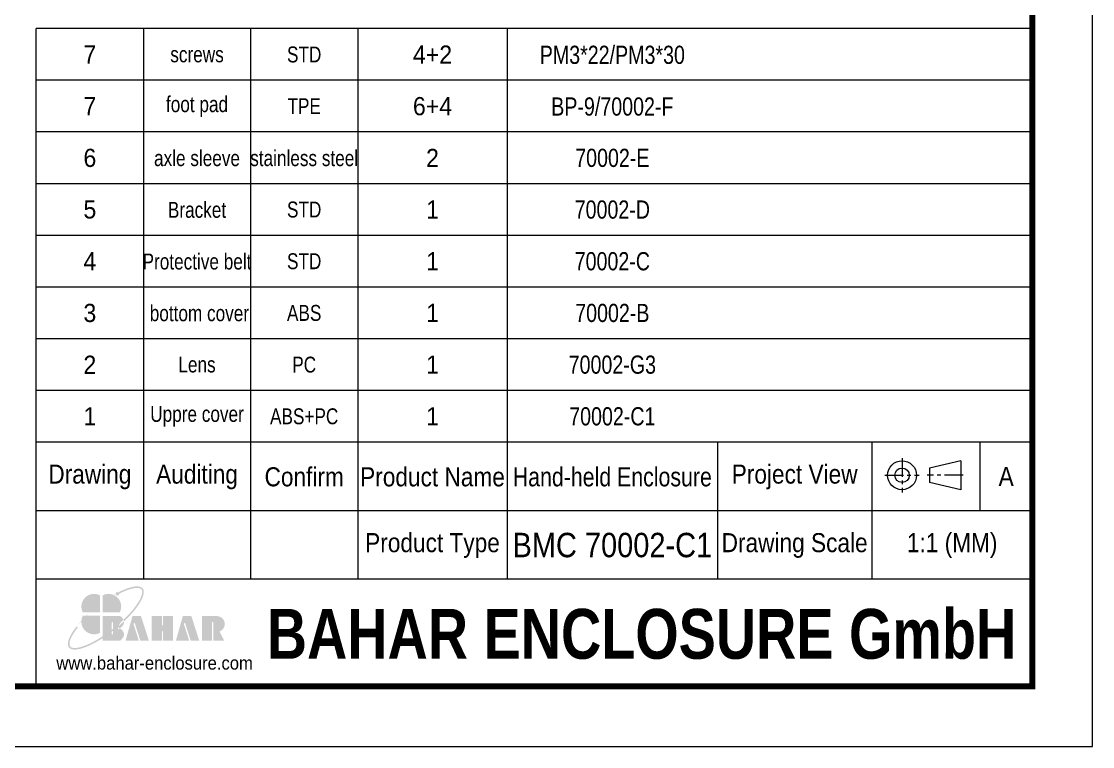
# Model space of a CAD drawing. Header units: millimetres. Extents: x 4697 to 5264, y 321 to 714.
# Drawn here: x 5089.9 to 5263.8, y 320.6 to 438.4 of the extents above; entities that cross this region are included whole.
import ezdxf
from ezdxf.enums import TextEntityAlignment as Align

# ---------------------------------------------------------------- set-up
doc = ezdxf.new("R2010")
doc.units = ezdxf.units.MM
doc.linetypes.add('CENTER', pattern=[50.8, 31.75, -6.35, 6.35, -6.35])
doc.layers.add('from', color=7, linetype='Continuous', lineweight=13)
doc.styles.add('BAHAR', font='arialbd.ttf')
doc.styles.get("Standard").update_dxf_attribs({"font": 'arial.ttf'})
doc.styles.add('宋体', font='SimSun.ttf')

# ---------------------------------------------------------------- blocks, each defined once
blk = doc.blocks.new('*u44')
at = {"layer": 'from'}
h = blk.add_hatch(color=5, dxfattribs=at)
h.set_gradient(color1=(0, 0, 255), color2=(204, 204, 255), rotation=270, one_color=1, tint=0.9, name='HEMISPHERICAL')
edge = h.paths.add_edge_path()
edge.add_arc((-10.95, 9.17), 0.689, 53.7106, 361.7776)
edge.add_spline(control_points=[(-10.26, 9.19), (-9.9, 9.38), (-9.54, 9.56), (-7.79, 10.38), (-6.5, 10.85), (-4.62, 11.3), (-3.93, 11.38), (-2.97, 11.35), (-2.63, 11.28), (-2.14, 11.08), (-1.98, 10.95), (-1.85, 10.8), (-1.74, 10.65), (-1.65, 10.47), (-1.56, 10), (-1.55, 9.7), (-1.66, 9.01), (-1.76, 8.6), (-2.27, 7.25), (-2.87, 6.17), (-4.5, 3.82), (-5.54, 2.55), (-7.35, 0.63), (-7.98, -0.02), (-8.65, -0.66)], knot_values=[5.294493, 5.294493, 5.294493, 5.294493, 5.376277, 5.376277, 5.702775, 5.702775, 5.939248, 5.939248, 6.116058, 6.116058, 6.283185, 6.283185, 6.283185, 6.442424, 6.442424, 6.601663, 6.601663, 6.760901, 6.760901, 7.088368, 7.088368, 7.415835, 7.415835, 7.578603, 7.578603, 7.578603, 7.578603], degree=3, periodic=0)
edge.add_ellipse((-13.18, -1.66), major_axis=(4.72, 0.2), ratio=0.67178, start_angle=362.4924, end_angle=374.7233, ccw=False)
edge.add_ellipse((-15.34, 0), major_axis=(13.96, 11.17), ratio=0.307549, start_angle=-75.3039, end_angle=56.6687)
edge = h.paths.add_edge_path()
edge.add_ellipse((-15.34, 0), major_axis=(13.96, 11.17), ratio=0.307549, start_angle=-233.4455, end_angle=-108.8635)
edge.add_line((-16.6, -7.67), (-16.6, -6.96))
edge.add_spline(control_points=[(-16.6, -6.96), (-18.02, -7.88), (-19.43, -8.7), (-22.47, -10.22), (-24.05, -10.83), (-26.08, -11.3), (-26.73, -11.38), (-27.69, -11.35), (-28.03, -11.29), (-28.51, -11.09), (-28.66, -10.98), (-28.9, -10.72), (-28.99, -10.57), (-29.1, -10.16), (-29.13, -9.91), (-29.08, -9.3), (-29.01, -8.95), (-28.64, -7.76), (-28.17, -6.79), (-27.05, -5.05), (-26.53, -4.33), (-25.94, -3.58)], knot_values=[8.160228, 8.160228, 8.160228, 8.160228, 8.46118, 8.46118, 8.851592, 8.851592, 9.075192, 9.075192, 9.255281, 9.255281, 9.404795, 9.404795, 9.554309, 9.554309, 9.703823, 9.703823, 9.853337, 9.853337, 10.159988, 10.159988, 10.357569, 10.357569, 10.357569, 10.357569], degree=3, periodic=0)
edge.add_line((-25.94, -3.58), (-26.41, -3.21))
edge = h.paths.add_edge_path()
edge.add_spline(control_points=[(-13.1, -4.47), (-13.84, -5.03), (-14.58, -5.58), (-15.75, -6.4), (-16.18, -6.68), (-16.6, -6.96)], knot_values=[7.912898, 7.912898, 7.912898, 7.912898, 8.070768, 8.070768, 8.160228, 8.160228, 8.160228, 8.160228], degree=3, periodic=0)
edge.add_line((-16.6, -6.96), (-16.6, -7.67))
edge.add_ellipse((-15.34, 0), major_axis=(13.96, 11.17), ratio=0.307549, start_angle=-108.8635, end_angle=-94.8649)
edge.add_line((-13.1, -5.22), (-13.1, -4.47))
edge = h.paths.add_edge_path()
edge.add_spline(control_points=[(-8.65, -0.66), (-9.33, -1.3), (-10.04, -1.95), (-11.38, -3.09), (-12, -3.6), (-12.63, -4.1)], knot_values=[7.578603, 7.578603, 7.578603, 7.578603, 7.743301, 7.743301, 7.879158, 7.879158, 7.879158, 7.879158], degree=3, periodic=0)
edge.add_line((-12.63, -4.1), (-12.63, -4.86))
edge.add_ellipse((-15.34, 0), major_axis=(13.96, 11.17), ratio=0.307549, start_angle=-92.9612, end_angle=-75.3039)
edge.add_ellipse((-13.18, -1.66), major_axis=(4.72, 0.2), ratio=0.67178, start_angle=362.4924, end_angle=374.7233)
edge = h.paths.add_edge_path()
edge.add_ellipse((-15.34, 0), major_axis=(13.96, 11.17), ratio=0.307549, start_angle=-94.8649, end_angle=-92.9612)
edge.add_line((-12.63, -4.86), (-12.63, -4.1))
edge.add_spline(control_points=[(-12.63, -4.1), (-12.79, -4.22), (-12.94, -4.34), (-13.1, -4.47)], knot_values=[7.879158, 7.879158, 7.879158, 7.879158, 7.912898, 7.912898, 7.912898, 7.912898], degree=3, periodic=0)
edge.add_line((-13.1, -4.47), (-13.1, -5.22))
h = blk.add_hatch(color=22, dxfattribs=at)
h.set_gradient(color1=(204, 51, 0), color2=(255, 140, 102), one_color=1, tint=0.7, name='HEMISPHERICAL')
h.paths.add_polyline_path([(-17.53, 8.54, 0.742451), (-24.05, 2.09), (-17.53, 2.09)])
h = blk.add_hatch(color=164, dxfattribs=at)
h.set_gradient(color1=(35, 39, 169), color2=(98, 103, 223), one_color=1, tint=0.63, name='HEMISPHERICAL')
h.paths.add_polyline_path([(-16.6, 8.54), (-16.6, 2.09), (-10.09, 2.09, 0.742451)])
h = blk.add_hatch(color=116, dxfattribs=at)
h.set_gradient(color1=(0, 127, 63), color2=(15, 255, 135), one_color=1, tint=0.53, name='INVCURVED')
h.paths.add_polyline_path([(-17.53, 0.84), (-24.05, 0.84, 0.742451), (-17.53, -5.61)])
h = blk.add_hatch(color=7, dxfattribs=at)
h.paths.add_polyline_path([(27, 0.69), (21.08, 0.69), (21.08, -8.55), (24.85, -8.55), (24.85, -1.71, -1), (25.32, -1.71), (25.32, -8.55), (29.47, -8.55), (27.69, -5.12, 0.80943)])
h.paths.add_polyline_path([(16.78, -8.55), (20, -8.55), (17.04, 0.69), (13.79, 0.69), (11.2, -8.55), (16.2, -8.55), (14.19, -2.28, -1), (14.71, -2.11)])
h.paths.add_polyline_path([(10.14, 0.69), (6.35, 0.69), (6.35, -2.64, -1), (5.88, -2.64), (5.88, 0.69), (1.97, 0.69), (1.97, -8.55), (5.88, -8.55), (5.88, -5.19, -1), (6.35, -5.19), (6.35, -8.55), (10.14, -8.55)])
h.paths.add_polyline_path([(-2.02, 0.69), (-5.27, 0.69), (-7.86, -8.55), (-2.86, -8.55), (-4.87, -2.28, -1), (-4.35, -2.11), (-2.28, -8.55), (0.94, -8.55)])
edge = h.paths.add_edge_path()
edge.add_line((-12.63, -4.86), (-12.63, -6.03))
edge.add_arc((-12.87, -6.03), 0.235, -180, 0, ccw=False)
edge.add_line((-13.1, -6.03), (-13.1, -5.22))
edge.add_ellipse((-15.34, 0), major_axis=(13.96, 11.17), ratio=0.307549, start_angle=-108.8635, end_angle=-94.8649, ccw=False)
edge.add_line((-16.6, -7.67), (-16.6, -8.55))
edge.add_line((-16.6, -8.55), (-9.89, -8.55))
edge.add_ellipse((-13.18, -6.35), major_axis=(4.72, 0.2), ratio=0.67178, start_angle=312.5449, end_angle=406.0156)
edge.add_ellipse((-13.18, -1.66), major_axis=(4.72, 0.2), ratio=0.67178, start_angle=310.6876, end_angle=362.4924)
edge.add_ellipse((-15.34, 0), major_axis=(13.96, 11.17), ratio=0.307549, start_angle=-92.9612, end_angle=-75.3039, ccw=False)
edge = h.paths.add_edge_path()
edge.add_line((-16.6, 0.69), (-16.6, -6.96))
edge.add_spline(control_points=[(-16.6, -6.96), (-16.18, -6.68), (-15.75, -6.4), (-14.58, -5.58), (-13.84, -5.03), (-13.1, -4.47)], knot_values=[7.912898, 7.912898, 7.912898, 7.912898, 8.002358, 8.002358, 8.160228, 8.160228, 8.160228, 8.160228], degree=3, periodic=0)
edge.add_line((-13.1, -4.47), (-13.1, -1.79))
edge.add_arc((-12.87, -1.79), 0.235, 0, 180, ccw=False)
edge.add_line((-12.63, -1.79), (-12.63, -4.1))
edge.add_spline(control_points=[(-12.63, -4.1), (-12, -3.6), (-11.38, -3.09), (-10.04, -1.95), (-9.33, -1.3), (-8.65, -0.66)], knot_values=[7.578603, 7.578603, 7.578603, 7.578603, 7.71446, 7.71446, 7.879158, 7.879158, 7.879158, 7.879158], degree=3, periodic=0)
edge.add_ellipse((-13.18, -1.66), major_axis=(4.72, 0.2), ratio=0.67178, start_angle=374.7233, end_angle=404.056)
edge.add_line((-9.89, 0.69), (-16.6, 0.69))
blk = doc.blocks.new('TK-D')
at = {"layer": 'from'}
for p, q in [((234.53, -392.63), (234.53, -309.37)), ((574.01, -309.37), (234.53, -309.37)), ((271.05, -309.37), (271.05, -356.12)), ((307.57, -309.37), (307.57, -356.12)), ((344.09, -309.37), (344.09, -356.12)), ((395.03, -309.37), (395.03, -356.12)), ((466.66, -309.37), (466.66, -356.12)), ((519.29, -309.37), (519.29, -356.12)), ((556.09, -309.37), (556.09, -332.74)), ((549.59, -315.74), (538.93, -318.2)), ((549.59, -315.74), (549.59, -325.58)), ((538.93, -318.2), (538.93, -323.12)), ((549.59, -325.58), (538.93, -323.12)), ((574.01, -332.74), (234.53, -332.74)), ((574.01, -356.12), (234.53, -356.12))]:
    blk.add_line(p, q, dxfattribs=at)
at = {"layer": 'from', "color": 1, "linetype": 'CENTER', "ltscale": 0.2}
for p, q in [((529.57, -314.8), (529.57, -326.52)), ((523.71, -320.66), (535.43, -320.66)), ((550.41, -320.66), (538.11, -320.66))]:
    blk.add_line(p, q, dxfattribs=at)
at = {"layer": 'from'}
blk.add_lwpolyline([(-594.5, -413.12), (594.5, -413.12), (594.5, 413.12), (-594.5, 413.12)], close=True, dxfattribs=at)
at = {"layer": 'from', "const_width": 2.05}
blk.add_lwpolyline([(-574.01, -392.63), (-574.01, 392.63), (574.01, 392.63), (574.01, -392.63), (-574.01, -392.63)], dxfattribs=at)
at = {"layer": 'from'}
for radius in [4.92, 2.46]:
    blk.add_circle((529.57, -320.66), radius, dxfattribs=at)
at = {"layer": 'from', "xscale": 0.8999999999996362, "yscale": 0.9000000000005457, "zscale": 0.9}
blk.add_blockref('*u44', (272.05, -369.29), dxfattribs=at)
at = {"layer": 'from'}
for s, height, width, p in [('Drawing', 6.5, 0.85, (252.79, -321.06)), ('Auditing', 6.5, 0.85, (289.31, -321.06)), ('Project View', 6.5, 0.85, (492.97, -321.06)), ('Confirm', 6.5, 0.85, (325.83, -321.06)), ('Product Name', 6.5, 0.85, (369.56, -321.06)), ('Hand-held Enclosure', 6.5, 0.8, (430.84, -321.06)), ('A', 6.5, 0.85, (565.05, -321.06)), ('Product Type', 6.5, 0.85, (369.56, -344.43)), ('Drawing Scale', 6.5, 0.85, (492.97, -344.43)), ('1:1 (MM)', 6.5, 0.85, (546.65, -344.43)), ('www.bahar-enclosure.com', 4.5, 0.9, (274.85, -384.55))]:
    blk.add_text(s, height=height, dxfattribs=dict(at, width=width)).set_placement(p, align=Align.MIDDLE)
at = {"layer": 'from', "style": 'BAHAR', "width": 0.8}
blk.add_text('BAHAR ENCLOSURE GmbH', height=17, dxfattribs=at).set_placement((440.79, -374.37), align=Align.MIDDLE)
at = {"layer": 'from', "color": 6, "style": '宋体', "width": 0.7}
blk.add_attdef('70001', text='', height=8.32, dxfattribs=at).set_placement((430.84, -344.43), align=Align.MIDDLE)

msp = doc.modelspace()

# ---------------------------------------------------------------- linework, layer by layer
at = {"layer": 'from'}
for p, q in [((5092.288, 370.03), (5092.288, 437.183)), ((5254.038, 437.183), (5092.288, 437.183)), ((5109.688, 437.183), (5109.688, 370.03)), ((5127.087, 437.183), (5127.087, 370.03)), ((5144.487, 437.183), (5144.487, 370.03)), ((5168.759, 437.183), (5168.759, 370.03)), ((5254.038, 428.789), (5092.288, 428.789)), ((5254.038, 420.395), (5092.288, 420.395)), ((5254.038, 412.001), (5092.288, 412.001)), ((5254.038, 403.607), (5092.288, 403.607)), ((5254.038, 395.212), (5092.288, 395.212)), ((5254.038, 386.818), (5092.288, 386.818)), ((5254.038, 378.424), (5092.288, 378.424)), ((5254.038, 370.03), (5092.288, 370.03))]:
    msp.add_line(p, q, dxfattribs=at)

# ---------------------------------------------------------------- block references
ref = msp.add_blockref('TK-D', (4980.539, 517.437), dxfattribs=dict(xscale=0.4764710132059171, yscale=0.4764710132053718, zscale=0.4764710132046591))
ref.add_attrib('BDA-40004-(W100)', 'BMC 70002-C1', dxfattribs={"layer": 'from', "color": 6, "height": 3.96267, "width": 0.85}).set_placement((5185.823, 353.326), align=Align.MIDDLE)

# ---------------------------------------------------------------- texts
for s, height, width, p in [('7', 2.954, 0.909091, (5100.988, 432.986)), ('screws', 2.5844, 0.772727, (5118.387, 432.986)), ('STD', 2.5844, 0.772727, (5135.787, 432.986)), ('4+2', 2.9536, 0.909091, (5156.623, 432.986)), ('foot pad', 2.5844, 0.772727, (5118.387, 424.592)), ('7', 2.954, 0.909091, (5100.988, 424.592)), ('TPE', 2.5844, 0.772727, (5135.787, 424.592)), ('6+4', 2.9536, 0.909091, (5156.623, 424.592)), ('6', 2.954, 0.909091, (5100.988, 416.198)), ('axle sleeve', 2.58442, 0.772727, (5118.387, 416.198)), ('stainless steel', 2.58442, 0.772727, (5135.787, 416.198)), ('2', 2.954, 0.909091, (5156.623, 416.198)), ('5', 2.954, 0.909091, (5100.988, 407.804)), ('Bracket', 2.5844, 0.772727, (5118.387, 407.804)), ('STD', 2.5844, 0.772727, (5135.787, 407.804)), ('1', 2.954, 0.909091, (5156.623, 407.804)), ('4', 2.954, 0.909091, (5100.988, 399.409)), ('Protective belt', 2.58442, 0.772727, (5118.387, 399.409)), ('STD', 2.5844, 0.772727, (5135.787, 399.409)), ('1', 2.954, 0.909091, (5156.623, 399.409)), ('3', 2.954, 0.909091, (5100.988, 391.015)), (' bottom cover', 2.58442, 0.772727, (5118.387, 391.015)), ('ABS', 2.5844, 0.772727, (5135.787, 391.015)), ('1', 2.954, 0.909091, (5156.623, 391.015)), ('2', 2.954, 0.909091, (5100.988, 382.621)), ('Lens', 2.5844, 0.772727, (5118.387, 382.621)), ('PC', 2.5844, 0.772727, (5135.787, 382.621)), ('1', 2.954, 0.909091, (5156.623, 382.621)), ('1', 2.954, 0.909091, (5100.988, 374.227)), ('Uppre cover', 2.58442, 0.772727, (5118.387, 374.227)), ('1', 2.954, 0.909091, (5156.623, 374.227)), ('ABS+PC', 2.5844, 0.772727, (5135.787, 374.227))]:
    msp.add_text(s, height=height, dxfattribs=dict(at, width=width)).set_placement(p, align=Align.MIDDLE)
at = {"layer": 'from', "color": 6, "width": 0.772727}
for s, height, p in [('PM3*22/PM3*30', 2.95362, (5185.823, 432.986)), ('BP-9/70002-F', 2.95362, (5185.823, 424.592)), ('70002-E', 2.9536, (5185.823, 416.198)), ('70002-D', 2.9536, (5185.823, 407.804)), ('70002-C', 2.9536, (5185.823, 399.409)), ('70002-B', 2.9536, (5185.823, 391.015)), ('70002-G3', 2.9536, (5185.823, 382.621)), ('70002-C1', 2.9536, (5185.823, 374.227))]:
    msp.add_text(s, height=height, dxfattribs=at).set_placement(p, align=Align.MIDDLE)

doc.saveas('drawing.dxf')
